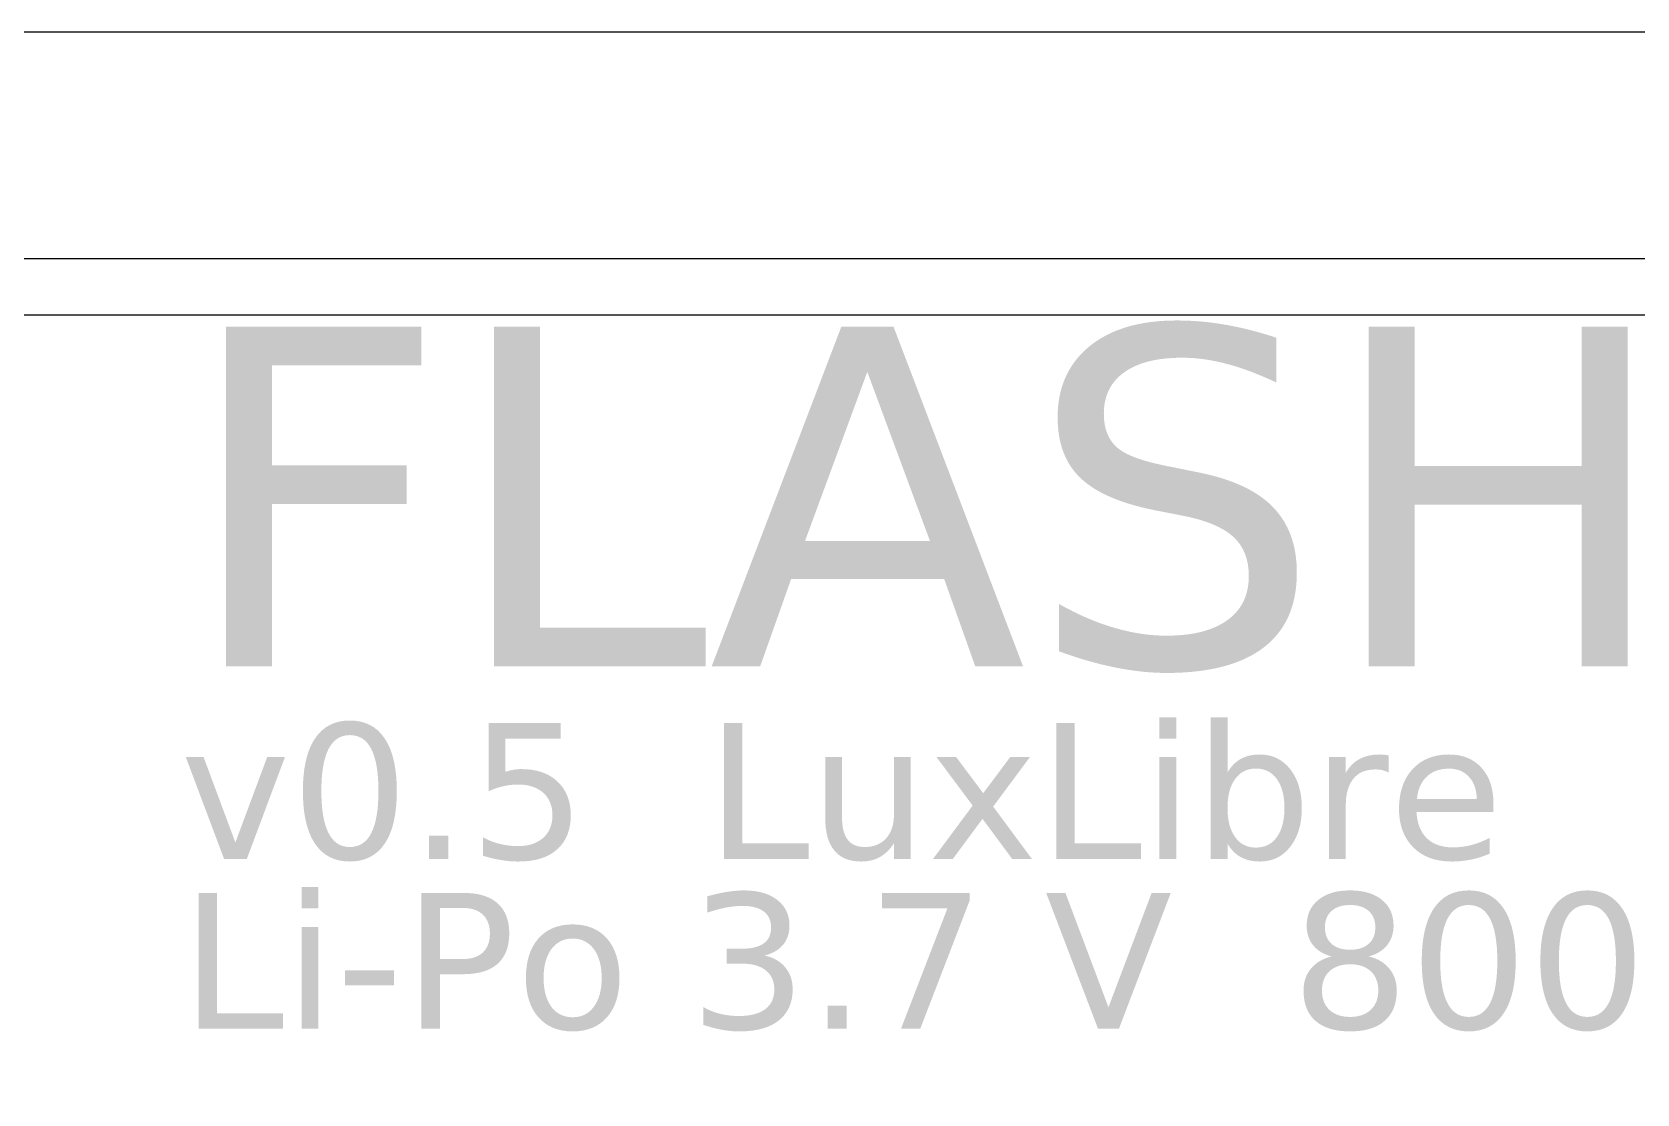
# Model space of a CAD drawing. Header units: millimetres. Extents: x 0 to 94.4, y -10 to 10.
# Drawn here: x 14.99 to 29.16, y 0.63 to 10 of the extents above; entities that cross this region are included whole.
import ezdxf

# ---------------------------------------------------------------- set-up
doc = ezdxf.new("R2010")
doc.units = ezdxf.units.MM
doc.layers.add('MARK', color=1, linetype='Continuous')
doc.layers.add('REF', color=8, linetype='Continuous')

msp = doc.modelspace()

# ---------------------------------------------------------------- hatches: boundary and pattern name
at = {"layer": 'MARK'}
for points in [[(16.704, 7.4), (18.428, 7.4), (18.428, 7.058), (17.11, 7.058), (17.11, 6.174), (18.299, 6.174), (18.299, 5.833), (17.11, 5.833), (17.11, 4.4), (16.704, 4.4), (16.704, 7.4)], [(19.071, 7.4), (19.477, 7.4), (19.477, 4.742), (20.938, 4.742), (20.938, 4.4), (19.071, 4.4), (19.071, 7.4)], [(26.791, 7.4), (27.197, 7.4), (27.197, 6.17), (28.672, 6.17), (28.672, 7.4), (29.078, 7.4), (29.078, 4.4), (28.672, 4.4), (28.672, 5.829), (27.197, 5.829), (27.197, 4.4), (26.791, 4.4), (26.791, 7.4)], [(21.1, 3.9), (21.262, 3.9), (21.262, 2.837), (21.847, 2.837), (21.847, 2.7), (21.1, 2.7), (21.1, 3.9)], [(24.034, 3.9), (24.197, 3.9), (24.197, 2.837), (24.781, 2.837), (24.781, 2.7), (24.034, 2.7), (24.034, 3.9)], [(24.945, 3.951), (25.093, 3.951), (25.093, 3.763), (24.945, 3.763), (24.945, 3.951)], [(16.349, 3.6), (16.506, 3.6), (16.787, 2.845), (17.068, 3.6), (17.225, 3.6), (16.888, 2.7), (16.687, 2.7), (16.349, 3.6)], [(23.802, 3.6), (23.477, 3.162), (23.819, 2.7), (23.645, 2.7), (23.383, 3.054), (23.121, 2.7), (22.946, 2.7), (23.296, 3.171), (22.976, 3.6), (23.15, 3.6), (23.389, 3.28), (23.628, 3.6), (23.802, 3.6)], [(24.945, 3.6), (25.093, 3.6), (25.093, 2.7), (24.945, 2.7), (24.945, 3.6)], [(18.497, 2.904), (18.667, 2.904), (18.667, 2.7), (18.497, 2.7), (18.497, 2.904)], [(17.372, 2.451), (17.52, 2.451), (17.52, 2.263), (17.372, 2.263), (17.372, 2.451)], [(16.462, 2.4), (16.624, 2.4), (16.624, 1.337), (17.208, 1.337), (17.208, 1.2), (16.462, 1.2), (16.462, 2.4)], [(22.497, 2.4), (23.269, 2.4), (23.269, 2.331), (22.833, 1.2), (22.663, 1.2), (23.073, 2.263), (22.497, 2.263), (22.497, 2.4)], [(24.403, 1.2), (23.945, 2.4), (24.115, 2.4), (24.495, 1.39), (24.876, 2.4), (25.045, 2.4), (24.587, 1.2), (24.403, 1.2)], [(17.372, 2.1), (17.52, 2.1), (17.52, 1.2), (17.372, 1.2), (17.372, 2.1)], [(17.755, 1.717), (18.188, 1.717), (18.188, 1.585), (17.755, 1.585), (17.755, 1.717)], [(22.015, 1.404), (22.184, 1.404), (22.184, 1.2), (22.015, 1.2), (22.015, 1.404)]]:
    msp.add_hatch(color=256, dxfattribs=at).paths.add_polyline_path(points)
h = msp.add_hatch(color=256, dxfattribs=at)
h.paths.add_polyline_path([(22.137, 7.4), (22.597, 7.4), (23.741, 4.4), (23.319, 4.4), (23.045, 5.17), (21.693, 5.17), (21.42, 4.4), (20.992, 4.4), (22.137, 7.4)])
h.paths.add_polyline_path([(22.366, 7), (21.816, 5.507), (22.919, 5.507), (22.366, 7)], flags=0)
h = msp.add_hatch(color=256, dxfattribs=at)
edge = h.paths.add_edge_path()
edge.add_line((25.977, 7.302), (25.977, 6.906))
edge.add_spline(control_points=[(25.977, 6.906), (25.823, 6.979), (25.678, 7.034), (25.541, 7.07), (25.404, 7.107), (25.273, 7.125), (25.145, 7.125), (24.924, 7.125), (24.754, 7.082), (24.634, 6.996), (24.514, 6.91), (24.454, 6.788), (24.454, 6.63), (24.454, 6.498), (24.494, 6.398), (24.574, 6.33), (24.653, 6.262), (24.804, 6.208), (25.027, 6.166)], knot_values=[0, 0, 0, 0, 1, 1, 1, 2, 2, 2, 3, 3, 3, 4, 4, 4, 5, 5, 5, 6, 6, 6, 6], degree=3, periodic=0)
edge.add_line((25.027, 6.166), (25.272, 6.116))
edge.add_spline(control_points=[(25.272, 6.116), (25.575, 6.058), (25.798, 5.957), (25.942, 5.812), (26.086, 5.666), (26.158, 5.472), (26.158, 5.228), (26.158, 4.937), (26.061, 4.717), (25.866, 4.567), (25.671, 4.417), (25.385, 4.342), (25.009, 4.342), (24.867, 4.342), (24.716, 4.358), (24.556, 4.39), (24.395, 4.422), (24.23, 4.47), (24.058, 4.533)], knot_values=[0, 0, 0, 0, 1, 1, 1, 2, 2, 2, 3, 3, 3, 4, 4, 4, 5, 5, 5, 6, 6, 6, 6], degree=3, periodic=0)
edge.add_line((24.058, 4.533), (24.058, 4.951))
edge.add_spline(control_points=[(24.058, 4.951), (24.223, 4.858), (24.384, 4.788), (24.542, 4.742), (24.701, 4.695), (24.856, 4.671), (25.009, 4.671), (25.24, 4.671), (25.419, 4.717), (25.545, 4.808), (25.671, 4.899), (25.734, 5.029), (25.734, 5.198), (25.734, 5.345), (25.689, 5.46), (25.598, 5.543), (25.508, 5.626), (25.36, 5.689), (25.153, 5.73)], knot_values=[0, 0, 0, 0, 1, 1, 1, 2, 2, 2, 3, 3, 3, 4, 4, 4, 5, 5, 5, 6, 6, 6, 6], degree=3, periodic=0)
edge.add_line((25.153, 5.73), (24.906, 5.778))
edge.add_spline(control_points=[(24.906, 5.778), (24.603, 5.839), (24.384, 5.933), (24.249, 6.062), (24.114, 6.19), (24.046, 6.369), (24.046, 6.598), (24.046, 6.863), (24.14, 7.072), (24.326, 7.225), (24.513, 7.378), (24.771, 7.454), (25.099, 7.454), (25.24, 7.454), (25.383, 7.442), (25.529, 7.416), (25.675, 7.391), (25.824, 7.352), (25.977, 7.302)], knot_values=[0, 0, 0, 0, 1, 1, 1, 2, 2, 2, 3, 3, 3, 4, 4, 4, 5, 5, 5, 6, 6, 6, 6], degree=3, periodic=0)
h = msp.add_hatch(color=256, dxfattribs=at)
edge = h.paths.add_edge_path()
edge.add_spline(control_points=[(17.797, 3.922), (17.932, 3.922), (18.035, 3.869), (18.106, 3.762), (18.177, 3.656), (18.212, 3.501), (18.212, 3.299), (18.212, 3.097), (18.177, 2.943), (18.106, 2.836), (18.035, 2.73), (17.932, 2.677), (17.797, 2.677), (17.663, 2.677), (17.56, 2.73), (17.489, 2.836), (17.418, 2.943), (17.383, 3.097), (17.383, 3.299), (17.383, 3.501), (17.418, 3.656), (17.489, 3.762), (17.56, 3.869), (17.663, 3.922), (17.797, 3.922)], knot_values=[0, 0, 0, 0, 1, 1, 1, 2, 2, 2, 3, 3, 3, 4, 4, 4, 5, 5, 5, 6, 6, 6, 7, 7, 7, 8, 8, 8, 8], degree=3, periodic=0)
edge = h.paths.add_edge_path(flags=0)
edge.add_spline(control_points=[(17.797, 3.793), (17.714, 3.793), (17.651, 3.752), (17.609, 3.67), (17.567, 3.587), (17.546, 3.464), (17.546, 3.299), (17.546, 3.134), (17.567, 3.011), (17.609, 2.929), (17.651, 2.846), (17.714, 2.805), (17.797, 2.805), (17.882, 2.805), (17.945, 2.846), (17.987, 2.929), (18.029, 3.011), (18.05, 3.134), (18.05, 3.299), (18.05, 3.464), (18.029, 3.587), (17.987, 3.67), (17.945, 3.752), (17.882, 3.793), (17.797, 3.793)], knot_values=[0, 0, 0, 0, 1, 1, 1, 2, 2, 2, 3, 3, 3, 4, 4, 4, 5, 5, 5, 6, 6, 6, 7, 7, 7, 8, 8, 8, 8], degree=3, periodic=0)
h = msp.add_hatch(color=256, dxfattribs=at)
edge = h.paths.add_edge_path()
edge.add_line((19.022, 3.9), (19.66, 3.9))
edge.add_line((19.66, 3.9), (19.66, 3.763))
edge.add_line((19.66, 3.763), (19.171, 3.763))
edge.add_line((19.171, 3.763), (19.171, 3.469))
edge.add_spline(control_points=[(19.171, 3.469), (19.195, 3.477), (19.218, 3.483), (19.242, 3.487), (19.265, 3.491), (19.289, 3.493), (19.312, 3.493), (19.446, 3.493), (19.553, 3.457), (19.631, 3.383), (19.709, 3.31), (19.748, 3.21), (19.748, 3.085), (19.748, 2.956), (19.708, 2.856), (19.628, 2.784), (19.547, 2.712), (19.434, 2.677), (19.288, 2.677), (19.237, 2.677), (19.186, 2.681), (19.134, 2.69), (19.081, 2.698), (19.027, 2.711), (18.972, 2.728)], knot_values=[0, 0, 0, 0, 1, 1, 1, 2, 2, 2, 3, 3, 3, 4, 4, 4, 5, 5, 5, 6, 6, 6, 7, 7, 7, 8, 8, 8, 8], degree=3, periodic=0)
edge.add_line((18.972, 2.728), (18.972, 2.891))
edge.add_spline(control_points=[(18.972, 2.891), (19.02, 2.865), (19.07, 2.845), (19.121, 2.833), (19.173, 2.82), (19.227, 2.813), (19.284, 2.813), (19.377, 2.813), (19.45, 2.838), (19.505, 2.886), (19.559, 2.935), (19.586, 3.001), (19.586, 3.085), (19.586, 3.169), (19.559, 3.235), (19.505, 3.284), (19.45, 3.332), (19.377, 3.357), (19.284, 3.357), (19.241, 3.357), (19.198, 3.352), (19.155, 3.342), (19.111, 3.333), (19.067, 3.318), (19.022, 3.297)], knot_values=[0, 0, 0, 0, 1, 1, 1, 2, 2, 2, 3, 3, 3, 4, 4, 4, 5, 5, 5, 6, 6, 6, 7, 7, 7, 8, 8, 8, 8], degree=3, periodic=0)
edge.add_line((19.022, 3.297), (19.022, 3.9))
h = msp.add_hatch(color=256, dxfattribs=at)
edge = h.paths.add_edge_path()
edge.add_spline(control_points=[(25.546, 3.464), (25.577, 3.517), (25.616, 3.557), (25.663, 3.583), (25.711, 3.609), (25.767, 3.622), (25.833, 3.622), (25.943, 3.622), (26.031, 3.578), (26.1, 3.492), (26.168, 3.405), (26.202, 3.291), (26.202, 3.149), (26.202, 3.008), (26.168, 2.894), (26.1, 2.807), (26.031, 2.72), (25.943, 2.677), (25.833, 2.677), (25.767, 2.677), (25.711, 2.69), (25.663, 2.716), (25.616, 2.742), (25.577, 2.781), (25.546, 2.835)], knot_values=[0, 0, 0, 0, 1, 1, 1, 2, 2, 2, 3, 3, 3, 4, 4, 4, 5, 5, 5, 6, 6, 6, 7, 7, 7, 8, 8, 8, 8], degree=3, periodic=0)
edge.add_line((25.546, 2.835), (25.546, 2.7))
edge.add_line((25.546, 2.7), (25.397, 2.7))
edge.add_line((25.397, 2.7), (25.397, 3.951))
edge.add_line((25.397, 3.951), (25.546, 3.951))
edge.add_line((25.546, 3.951), (25.546, 3.464))
edge = h.paths.add_edge_path(flags=0)
edge.add_spline(control_points=[(26.049, 3.149), (26.049, 3.258), (26.026, 3.343), (25.982, 3.405), (25.937, 3.467), (25.875, 3.498), (25.797, 3.498), (25.719, 3.498), (25.657, 3.467), (25.613, 3.405), (25.568, 3.343), (25.546, 3.258), (25.546, 3.149), (25.546, 3.041), (25.568, 2.955), (25.613, 2.893), (25.657, 2.831), (25.719, 2.8), (25.797, 2.8), (25.875, 2.8), (25.937, 2.831), (25.982, 2.893), (26.026, 2.955), (26.049, 3.041), (26.049, 3.149)], knot_values=[0, 0, 0, 0, 1, 1, 1, 2, 2, 2, 3, 3, 3, 4, 4, 4, 5, 5, 5, 6, 6, 6, 7, 7, 7, 8, 8, 8, 8], degree=3, periodic=0)
h = msp.add_hatch(color=256, dxfattribs=at)
edge = h.paths.add_edge_path()
edge.add_line((21.995, 3.055), (21.995, 3.6))
edge.add_line((21.995, 3.6), (22.143, 3.6))
edge.add_line((22.143, 3.6), (22.143, 3.061))
edge.add_spline(control_points=[(22.143, 3.061), (22.143, 2.976), (22.16, 2.912), (22.193, 2.869), (22.226, 2.827), (22.276, 2.805), (22.343, 2.805), (22.422, 2.805), (22.486, 2.831), (22.532, 2.882), (22.578, 2.933), (22.601, 3.002), (22.601, 3.09)], knot_values=[0, 0, 0, 0, 1, 1, 1, 2, 2, 2, 3, 3, 3, 4, 4, 4, 4], degree=3, periodic=0)
edge.add_line((22.601, 3.09), (22.601, 3.6))
edge.add_line((22.601, 3.6), (22.749, 3.6))
edge.add_line((22.749, 3.6), (22.749, 2.7))
edge.add_line((22.749, 2.7), (22.601, 2.7))
edge.add_line((22.601, 2.7), (22.601, 2.838))
edge.add_spline(control_points=[(22.601, 2.838), (22.566, 2.784), (22.524, 2.743), (22.476, 2.716), (22.429, 2.69), (22.374, 2.677), (22.311, 2.677), (22.208, 2.677), (22.129, 2.709), (22.076, 2.773), (22.022, 2.837), (21.995, 2.931), (21.995, 3.055)], knot_values=[0, 0, 0, 0, 1, 1, 1, 2, 2, 2, 3, 3, 3, 4, 4, 4, 4], degree=3, periodic=0)
h = msp.add_hatch(color=256, dxfattribs=at)
edge = h.paths.add_edge_path()
edge.add_spline(control_points=[(26.969, 3.462), (26.952, 3.472), (26.934, 3.479), (26.915, 3.483), (26.895, 3.488), (26.874, 3.49), (26.85, 3.49), (26.766, 3.49), (26.702, 3.463), (26.658, 3.409), (26.613, 3.354), (26.59, 3.276), (26.59, 3.174)], knot_values=[0, 0, 0, 0, 1, 1, 1, 2, 2, 2, 3, 3, 3, 4, 4, 4, 4], degree=3, periodic=0)
edge.add_line((26.59, 3.174), (26.59, 2.7))
edge.add_line((26.59, 2.7), (26.442, 2.7))
edge.add_line((26.442, 2.7), (26.442, 3.6))
edge.add_line((26.442, 3.6), (26.59, 3.6))
edge.add_line((26.59, 3.6), (26.59, 3.46))
edge.add_spline(control_points=[(26.59, 3.46), (26.622, 3.515), (26.662, 3.556), (26.712, 3.582), (26.762, 3.609), (26.822, 3.622), (26.893, 3.622), (26.904, 3.622), (26.915, 3.621), (26.927, 3.62), (26.94, 3.619), (26.953, 3.617), (26.968, 3.614)], knot_values=[0, 0, 0, 0, 1, 1, 1, 2, 2, 2, 3, 3, 3, 4, 4, 4, 4], degree=3, periodic=0)
edge.add_line((26.968, 3.614), (26.969, 3.462))
h = msp.add_hatch(color=256, dxfattribs=at)
edge = h.paths.add_edge_path()
edge.add_line((27.894, 3.187), (27.894, 3.115))
edge.add_line((27.894, 3.115), (27.214, 3.115))
edge.add_spline(control_points=[(27.214, 3.115), (27.221, 3.013), (27.251, 2.935), (27.306, 2.882), (27.361, 2.829), (27.438, 2.802), (27.536, 2.802), (27.592, 2.802), (27.647, 2.809), (27.701, 2.823), (27.754, 2.837), (27.807, 2.858), (27.86, 2.886)], knot_values=[0, 0, 0, 0, 1, 1, 1, 2, 2, 2, 3, 3, 3, 4, 4, 4, 4], degree=3, periodic=0)
edge.add_line((27.86, 2.886), (27.86, 2.746))
edge.add_spline(control_points=[(27.86, 2.746), (27.806, 2.723), (27.752, 2.706), (27.696, 2.694), (27.641, 2.683), (27.584, 2.677), (27.527, 2.677), (27.383, 2.677), (27.269, 2.718), (27.186, 2.802), (27.102, 2.886), (27.06, 2.999), (27.06, 3.141), (27.06, 3.289), (27.1, 3.406), (27.179, 3.492), (27.259, 3.579), (27.366, 3.622), (27.501, 3.622), (27.622, 3.622), (27.718, 3.583), (27.788, 3.505), (27.859, 3.427), (27.894, 3.321), (27.894, 3.187)], knot_values=[0, 0, 0, 0, 1, 1, 1, 2, 2, 2, 3, 3, 3, 4, 4, 4, 5, 5, 5, 6, 6, 6, 7, 7, 7, 8, 8, 8, 8], degree=3, periodic=0)
edge = h.paths.add_edge_path(flags=0)
edge.add_spline(control_points=[(27.746, 3.23), (27.745, 3.311), (27.723, 3.376), (27.678, 3.424), (27.634, 3.472), (27.576, 3.497), (27.503, 3.497), (27.42, 3.497), (27.354, 3.473), (27.305, 3.427), (27.255, 3.38), (27.226, 3.314), (27.219, 3.23)], knot_values=[0, 0, 0, 0, 1, 1, 1, 2, 2, 2, 3, 3, 3, 4, 4, 4, 4], degree=3, periodic=0)
edge.add_line((27.219, 3.23), (27.746, 3.23))
h = msp.add_hatch(color=256, dxfattribs=at)
edge = h.paths.add_edge_path()
edge.add_spline(control_points=[(21.459, 1.847), (21.537, 1.83), (21.598, 1.796), (21.641, 1.743), (21.685, 1.691), (21.707, 1.626), (21.707, 1.549), (21.707, 1.43), (21.666, 1.339), (21.585, 1.274), (21.503, 1.209), (21.387, 1.177), (21.237, 1.177), (21.187, 1.177), (21.135, 1.182), (21.082, 1.192), (21.029, 1.201), (20.974, 1.216), (20.917, 1.236)], knot_values=[0, 0, 0, 0, 1, 1, 1, 2, 2, 2, 3, 3, 3, 4, 4, 4, 5, 5, 5, 6, 6, 6, 6], degree=3, periodic=0)
edge.add_line((20.917, 1.236), (20.917, 1.393))
edge.add_spline(control_points=[(20.917, 1.393), (20.962, 1.367), (21.011, 1.347), (21.065, 1.333), (21.118, 1.32), (21.174, 1.313), (21.233, 1.313), (21.334, 1.313), (21.412, 1.333), (21.465, 1.374), (21.519, 1.414), (21.545, 1.472), (21.545, 1.549), (21.545, 1.62), (21.52, 1.675), (21.471, 1.715), (21.421, 1.755), (21.352, 1.775), (21.264, 1.775)], knot_values=[0, 0, 0, 0, 1, 1, 1, 2, 2, 2, 3, 3, 3, 4, 4, 4, 5, 5, 5, 6, 6, 6, 6], degree=3, periodic=0)
edge.add_line((21.264, 1.775), (21.124, 1.775))
edge.add_line((21.124, 1.775), (21.124, 1.908))
edge.add_line((21.124, 1.908), (21.27, 1.908))
edge.add_spline(control_points=[(21.27, 1.908), (21.35, 1.908), (21.411, 1.924), (21.454, 1.956), (21.496, 1.988), (21.517, 2.034), (21.517, 2.094), (21.517, 2.155), (21.495, 2.203), (21.452, 2.236), (21.408, 2.269), (21.345, 2.285), (21.264, 2.285), (21.219, 2.285), (21.172, 2.28), (21.121, 2.271), (21.07, 2.261), (21.014, 2.246), (20.953, 2.226)], knot_values=[0, 0, 0, 0, 1, 1, 1, 2, 2, 2, 3, 3, 3, 4, 4, 4, 5, 5, 5, 6, 6, 6, 6], degree=3, periodic=0)
edge.add_line((20.953, 2.226), (20.953, 2.37))
edge.add_spline(control_points=[(20.953, 2.37), (21.015, 2.387), (21.072, 2.4), (21.126, 2.409), (21.18, 2.417), (21.231, 2.422), (21.278, 2.422), (21.402, 2.422), (21.499, 2.394), (21.571, 2.338), (21.643, 2.282), (21.679, 2.206), (21.679, 2.111), (21.679, 2.044), (21.66, 1.988), (21.622, 1.942), (21.584, 1.896), (21.529, 1.865), (21.459, 1.847)], knot_values=[0, 0, 0, 0, 1, 1, 1, 2, 2, 2, 3, 3, 3, 4, 4, 4, 5, 5, 5, 6, 6, 6, 6], degree=3, periodic=0)
h = msp.add_hatch(color=256, dxfattribs=at)
edge = h.paths.add_edge_path()
edge.add_spline(control_points=[(26.466, 1.839), (26.396, 1.856), (26.342, 1.889), (26.303, 1.936), (26.264, 1.984), (26.245, 2.042), (26.245, 2.111), (26.245, 2.207), (26.279, 2.282), (26.347, 2.338), (26.416, 2.394), (26.509, 2.422), (26.628, 2.422), (26.748, 2.422), (26.841, 2.394), (26.91, 2.338), (26.978, 2.282), (27.012, 2.207), (27.012, 2.111), (27.012, 2.042), (26.992, 1.984), (26.953, 1.936), (26.914, 1.889), (26.86, 1.856), (26.791, 1.839)], knot_values=[0, 0, 0, 0, 1, 1, 1, 2, 2, 2, 3, 3, 3, 4, 4, 4, 5, 5, 5, 6, 6, 6, 7, 7, 7, 8, 8, 8, 8], degree=3, periodic=0)
edge.add_spline(control_points=[(26.791, 1.839), (26.87, 1.821), (26.931, 1.785), (26.974, 1.732), (27.018, 1.679), (27.04, 1.614), (27.04, 1.538), (27.04, 1.421), (27.004, 1.332), (26.933, 1.27), (26.862, 1.208), (26.761, 1.177), (26.628, 1.177), (26.496, 1.177), (26.394, 1.208), (26.323, 1.27), (26.252, 1.332), (26.217, 1.421), (26.217, 1.538), (26.217, 1.614), (26.239, 1.679), (26.283, 1.732), (26.327, 1.785), (26.388, 1.821), (26.466, 1.839)], knot_values=[0, 0, 0, 0, 1, 1, 1, 2, 2, 2, 3, 3, 3, 4, 4, 4, 5, 5, 5, 6, 6, 6, 7, 7, 7, 8, 8, 8, 8], degree=3, periodic=0)
edge = h.paths.add_edge_path(flags=0)
edge.add_spline(control_points=[(26.628, 1.77), (26.551, 1.77), (26.49, 1.749), (26.446, 1.708), (26.402, 1.667), (26.38, 1.61), (26.38, 1.538), (26.38, 1.465), (26.402, 1.408), (26.446, 1.367), (26.49, 1.326), (26.551, 1.305), (26.628, 1.305), (26.705, 1.305), (26.766, 1.326), (26.811, 1.368), (26.855, 1.409), (26.877, 1.466), (26.877, 1.538), (26.877, 1.61), (26.855, 1.667), (26.811, 1.708), (26.767, 1.749), (26.706, 1.77), (26.628, 1.77)], knot_values=[0, 0, 0, 0, 1, 1, 1, 2, 2, 2, 3, 3, 3, 4, 4, 4, 5, 5, 5, 6, 6, 6, 7, 7, 7, 8, 8, 8, 8], degree=3, periodic=0)
edge = h.paths.add_edge_path(flags=0)
edge.add_spline(control_points=[(26.406, 2.095), (26.406, 2.033), (26.426, 1.985), (26.465, 1.95), (26.503, 1.915), (26.558, 1.898), (26.628, 1.898), (26.698, 1.898), (26.752, 1.915), (26.792, 1.95), (26.831, 1.985), (26.851, 2.033), (26.851, 2.095), (26.851, 2.158), (26.831, 2.206), (26.792, 2.241), (26.752, 2.276), (26.698, 2.293), (26.628, 2.293), (26.558, 2.293), (26.503, 2.276), (26.465, 2.241), (26.426, 2.206), (26.406, 2.158), (26.406, 2.095)], knot_values=[0, 0, 0, 0, 1, 1, 1, 2, 2, 2, 3, 3, 3, 4, 4, 4, 5, 5, 5, 6, 6, 6, 7, 7, 7, 8, 8, 8, 8], degree=3, periodic=0)
h = msp.add_hatch(color=256, dxfattribs=at)
edge = h.paths.add_edge_path()
edge.add_spline(control_points=[(27.675, 2.422), (27.81, 2.422), (27.913, 2.369), (27.984, 2.262), (28.055, 2.156), (28.09, 2.001), (28.09, 1.799), (28.09, 1.597), (28.055, 1.443), (27.984, 1.336), (27.913, 1.23), (27.81, 1.177), (27.675, 1.177), (27.541, 1.177), (27.438, 1.23), (27.367, 1.336), (27.296, 1.443), (27.261, 1.597), (27.261, 1.799), (27.261, 2.001), (27.296, 2.156), (27.367, 2.262), (27.438, 2.369), (27.541, 2.422), (27.675, 2.422)], knot_values=[0, 0, 0, 0, 1, 1, 1, 2, 2, 2, 3, 3, 3, 4, 4, 4, 5, 5, 5, 6, 6, 6, 7, 7, 7, 8, 8, 8, 8], degree=3, periodic=0)
edge = h.paths.add_edge_path(flags=0)
edge.add_spline(control_points=[(27.675, 2.293), (27.592, 2.293), (27.529, 2.252), (27.487, 2.17), (27.445, 2.087), (27.424, 1.964), (27.424, 1.799), (27.424, 1.634), (27.445, 1.511), (27.487, 1.429), (27.529, 1.346), (27.592, 1.305), (27.675, 1.305), (27.76, 1.305), (27.823, 1.346), (27.865, 1.429), (27.907, 1.511), (27.928, 1.634), (27.928, 1.799), (27.928, 1.964), (27.907, 2.087), (27.865, 2.17), (27.823, 2.252), (27.76, 2.293), (27.675, 2.293)], knot_values=[0, 0, 0, 0, 1, 1, 1, 2, 2, 2, 3, 3, 3, 4, 4, 4, 5, 5, 5, 6, 6, 6, 7, 7, 7, 8, 8, 8, 8], degree=3, periodic=0)
h = msp.add_hatch(color=256, dxfattribs=at)
edge = h.paths.add_edge_path()
edge.add_spline(control_points=[(28.723, 2.422), (28.857, 2.422), (28.96, 2.369), (29.031, 2.262), (29.102, 2.156), (29.138, 2.001), (29.138, 1.799), (29.138, 1.597), (29.102, 1.443), (29.031, 1.336), (28.96, 1.23), (28.857, 1.177), (28.723, 1.177), (28.588, 1.177), (28.486, 1.23), (28.415, 1.336), (28.344, 1.443), (28.308, 1.597), (28.308, 1.799), (28.308, 2.001), (28.344, 2.156), (28.415, 2.262), (28.486, 2.369), (28.588, 2.422), (28.723, 2.422)], knot_values=[0, 0, 0, 0, 1, 1, 1, 2, 2, 2, 3, 3, 3, 4, 4, 4, 5, 5, 5, 6, 6, 6, 7, 7, 7, 8, 8, 8, 8], degree=3, periodic=0)
edge = h.paths.add_edge_path(flags=0)
edge.add_spline(control_points=[(28.723, 2.293), (28.639, 2.293), (28.576, 2.252), (28.534, 2.17), (28.492, 2.087), (28.471, 1.964), (28.471, 1.799), (28.471, 1.634), (28.492, 1.511), (28.534, 1.429), (28.576, 1.346), (28.639, 1.305), (28.723, 1.305), (28.807, 1.305), (28.87, 1.346), (28.912, 1.429), (28.954, 1.511), (28.975, 1.634), (28.975, 1.799), (28.975, 1.964), (28.954, 2.087), (28.912, 2.17), (28.87, 2.252), (28.807, 2.293), (28.723, 2.293)], knot_values=[0, 0, 0, 0, 1, 1, 1, 2, 2, 2, 3, 3, 3, 4, 4, 4, 5, 5, 5, 6, 6, 6, 7, 7, 7, 8, 8, 8, 8], degree=3, periodic=0)
h = msp.add_hatch(color=256, dxfattribs=at)
edge = h.paths.add_edge_path()
edge.add_line((18.43, 2.4), (18.796, 2.4))
edge.add_spline(control_points=[(18.796, 2.4), (18.931, 2.4), (19.033, 2.37), (19.101, 2.309), (19.17, 2.248), (19.205, 2.159), (19.205, 2.042), (19.205, 1.923), (19.17, 1.834), (19.101, 1.773), (19.033, 1.713), (18.931, 1.682), (18.796, 1.682)], knot_values=[0, 0, 0, 0, 1, 1, 1, 2, 2, 2, 3, 3, 3, 4, 4, 4, 4], degree=3, periodic=0)
edge.add_line((18.796, 1.682), (18.592, 1.682))
edge.add_line((18.592, 1.682), (18.592, 1.2))
edge.add_line((18.592, 1.2), (18.43, 1.2))
edge.add_line((18.43, 1.2), (18.43, 2.4))
edge = h.paths.add_edge_path(flags=0)
edge.add_line((18.592, 2.267), (18.592, 1.816))
edge.add_line((18.592, 1.816), (18.796, 1.816))
edge.add_spline(control_points=[(18.796, 1.816), (18.872, 1.816), (18.93, 1.835), (18.972, 1.874), (19.013, 1.913), (19.034, 1.969), (19.034, 2.042), (19.034, 2.113), (19.013, 2.169), (18.972, 2.208), (18.93, 2.247), (18.872, 2.267), (18.796, 2.267)], knot_values=[0, 0, 0, 0, 1, 1, 1, 2, 2, 2, 3, 3, 3, 4, 4, 4, 4], degree=3, periodic=0)
edge.add_line((18.796, 2.267), (18.592, 2.267))
h = msp.add_hatch(color=256, dxfattribs=at)
edge = h.paths.add_edge_path()
edge.add_spline(control_points=[(19.765, 2.122), (19.894, 2.122), (19.995, 2.08), (20.068, 1.997), (20.141, 1.913), (20.178, 1.797), (20.178, 1.649), (20.178, 1.502), (20.141, 1.386), (20.068, 1.302), (19.995, 1.219), (19.894, 1.177), (19.765, 1.177), (19.636, 1.177), (19.535, 1.219), (19.462, 1.302), (19.388, 1.386), (19.352, 1.502), (19.352, 1.649), (19.352, 1.797), (19.388, 1.913), (19.462, 1.997), (19.535, 2.08), (19.636, 2.122), (19.765, 2.122)], knot_values=[0, 0, 0, 0, 1, 1, 1, 2, 2, 2, 3, 3, 3, 4, 4, 4, 5, 5, 5, 6, 6, 6, 7, 7, 7, 8, 8, 8, 8], degree=3, periodic=0)
edge = h.paths.add_edge_path(flags=0)
edge.add_spline(control_points=[(19.765, 1.997), (19.686, 1.997), (19.623, 1.966), (19.577, 1.904), (19.531, 1.842), (19.508, 1.757), (19.508, 1.649), (19.508, 1.542), (19.531, 1.457), (19.576, 1.395), (19.622, 1.333), (19.685, 1.302), (19.765, 1.302), (19.844, 1.302), (19.906, 1.333), (19.952, 1.395), (19.998, 1.457), (20.021, 1.542), (20.021, 1.649), (20.021, 1.756), (19.998, 1.84), (19.952, 1.903), (19.906, 1.965), (19.844, 1.997), (19.765, 1.997)], knot_values=[0, 0, 0, 0, 1, 1, 1, 2, 2, 2, 3, 3, 3, 4, 4, 4, 5, 5, 5, 6, 6, 6, 7, 7, 7, 8, 8, 8, 8], degree=3, periodic=0)

# ---------------------------------------------------------------- linework, layer by layer
at = {"layer": 'REF'}
msp.add_line((0.2, 8), (93.6, 8), dxfattribs=at)
for points in [[(0, -10), (92.4, -10), (94.4, -8), (94.4, 8), (92.4, 10), (0, 10)], [(8, -7.5), (37.5, -7.5), (37.5, 7.5), (8, 7.5)]]:
    msp.add_lwpolyline(points, close=True, dxfattribs=at)

doc.saveas('drawing.dxf')
